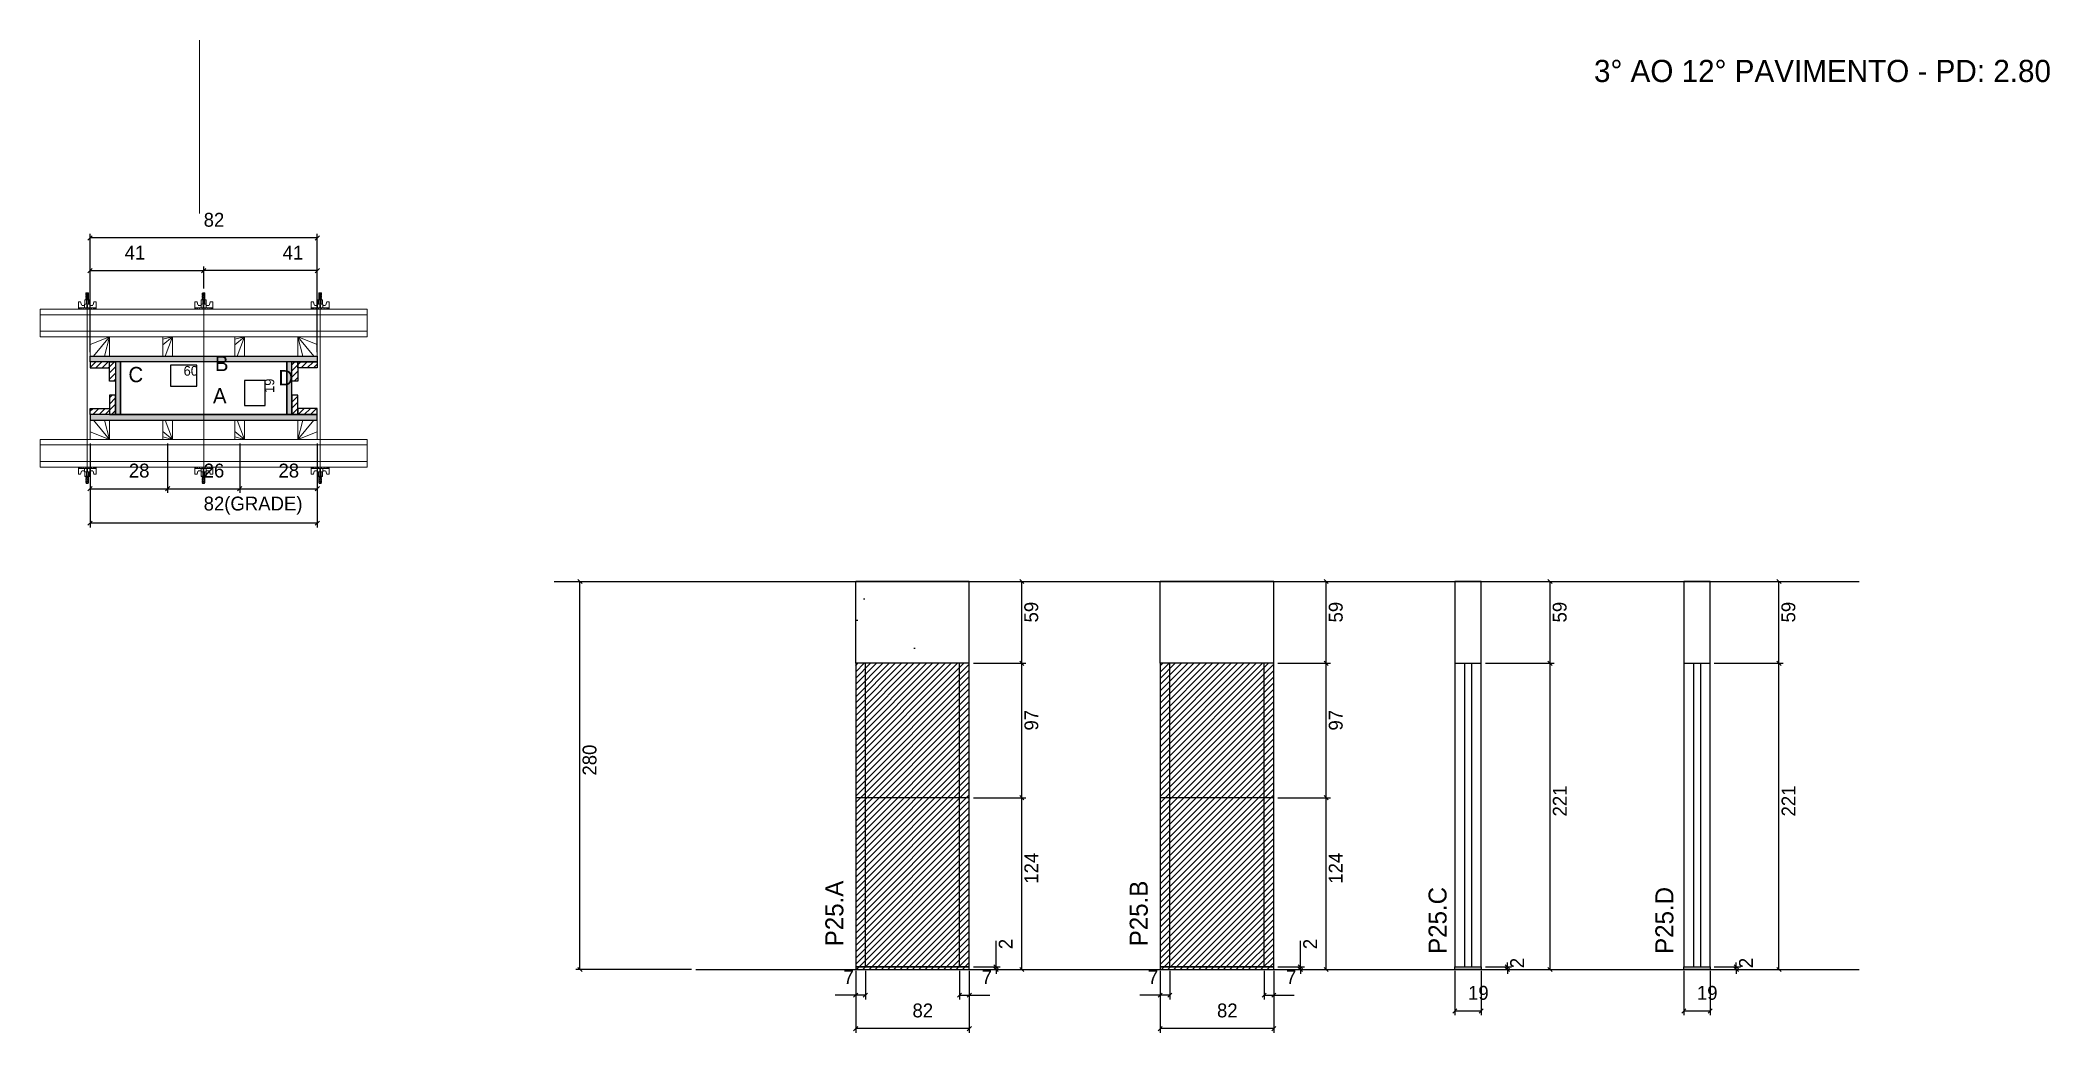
# Model space of a CAD drawing. Header units: metres. Extents: x 4233 to 5683, y 5180 to 5897.
import ezdxf

# ---------------------------------------------------------------- set-up
doc = ezdxf.new("R2010")
doc.units = ezdxf.units.M
for name, color, linetype in [('CHAPA', 7, 'Continuous'), ('COTA', 7, 'Continuous'), ('Hachura', 7, 'Continuous'), ('Madeira', 7, 'Continuous'), ('NIVEL 2° PAV.', 7, 'Continuous'), ('NOMENCLATURA', 7, 'Continuous'), ('Nível', 7, 'Continuous'), ('Painéis', 7, 'Continuous'), ('Perfil Metálico', 7, 'Continuous'), ('SARR_2.2x7', 7, 'Continuous'), ('SARRAFO', 7, 'Continuous'), ('Texto Seção', 7, 'Continuous'), ('TEXTO_GERAL', 7, 'Continuous')]:
    doc.layers.add(name, color=color, linetype=linetype)

msp = doc.modelspace()

# ---------------------------------------------------------------- hatches: boundary and pattern name
at = {"layer": 'COTA'}
h = msp.add_hatch(dxfattribs=at)
h.set_pattern_fill('AR-CONC')
h.paths.add_polyline_path([(4821.3, 5506.1), (4821.3, 5447.1), (4903.3, 5447.1), (4903.3, 5506.1), (4821.3, 5506.1)])
h = msp.add_hatch(dxfattribs=at)
h.set_pattern_fill('AR-CONC')
h.paths.add_polyline_path([(5041.1, 5506.1), (5041.1, 5447.1), (5123.1, 5447.1), (5123.1, 5506.1), (5041.1, 5506.1)])
h = msp.add_hatch(dxfattribs=at)
h.set_pattern_fill('AR-CONC')
h.paths.add_polyline_path([(5272.8, 5447.1), (5272.8, 5506.1), (5253.8, 5506.1), (5253.8, 5447.1), (5272.8, 5447.1)])
h = msp.add_hatch(dxfattribs=at)
h.set_pattern_fill('AR-CONC')
h.paths.add_polyline_path([(5438, 5447.1), (5438, 5506.1), (5419, 5506.1), (5419, 5447.1), (5438, 5447.1)])
at = {"layer": 'Hachura'}
h = msp.add_hatch(color=7, dxfattribs=at)
h.dxf.hatch_style = 1
h.paths.add_polyline_path([(4268.7, 5664.7), (4268.7, 5668.7), (4432.7, 5668.7), (4432.7, 5664.7), (4268.7, 5664.7)])
h = msp.add_hatch(color=7, dxfattribs=at)
h.dxf.hatch_style = 1
h.paths.add_polyline_path([(4268.7, 5664.7), (4268.7, 5668.7), (4432.7, 5668.7), (4432.7, 5664.7), (4268.7, 5664.7)])
h = msp.add_hatch(dxfattribs=at)
h.set_pattern_fill('ANSI31')
h.paths.add_polyline_path([(4282.7, 5664.7), (4282.7, 5660.3), (4268.7, 5660.3), (4268.7, 5664.7), (4282.7, 5664.7)])
h = msp.add_hatch(dxfattribs=at)
h.set_pattern_fill('ANSI31')
h.paths.add_polyline_path([(4287.1, 5664.7), (4282.7, 5664.7), (4282.7, 5650.7), (4287.1, 5650.7), (4287.1, 5664.7)])
h = msp.add_hatch(color=7, dxfattribs=at)
h.dxf.hatch_style = 1
h.paths.add_polyline_path([(4290.7, 5664.7), (4287.1, 5664.7), (4287.1, 5626.7), (4290.7, 5626.7), (4290.7, 5664.7)])
h = msp.add_hatch(color=7, dxfattribs=at)
h.dxf.hatch_style = 1
h.paths.add_polyline_path([(4290.7, 5664.7), (4287.1, 5664.7), (4287.1, 5626.7), (4290.7, 5626.7), (4290.7, 5664.7)])
h = msp.add_hatch(color=7, dxfattribs=at)
h.dxf.hatch_style = 1
h.paths.add_polyline_path([(4414.3, 5664.7), (4410.7, 5664.7), (4410.7, 5626.7), (4414.3, 5626.7), (4414.3, 5664.7)])
h = msp.add_hatch(color=7, dxfattribs=at)
h.dxf.hatch_style = 1
h.paths.add_polyline_path([(4414.3, 5664.7), (4410.7, 5664.7), (4410.7, 5626.7), (4414.3, 5626.7), (4414.3, 5664.7)])
h = msp.add_hatch(dxfattribs=at)
h.set_pattern_fill('ANSI31')
h.paths.add_polyline_path([(4418.7, 5664.7), (4414.3, 5664.7), (4414.3, 5650.7), (4418.7, 5650.7), (4418.7, 5664.7)])
h = msp.add_hatch(dxfattribs=at)
h.set_pattern_fill('ANSI31')
h.paths.add_polyline_path([(4418.7, 5664.7), (4418.7, 5660.3), (4432.7, 5660.3), (4432.7, 5664.7), (4418.7, 5664.7)])
h = msp.add_hatch(dxfattribs=at)
h.set_pattern_fill('ANSI31')
h.paths.add_polyline_path([(4282.7, 5626.7), (4282.7, 5631.1), (4268.7, 5631.1), (4268.7, 5626.7), (4282.7, 5626.7)])
h = msp.add_hatch(dxfattribs=at)
h.set_pattern_fill('ANSI31')
h.paths.add_polyline_path([(4287.1, 5626.7), (4282.7, 5626.7), (4282.7, 5640.7), (4287.1, 5640.7), (4287.1, 5626.7)])
h = msp.add_hatch(dxfattribs=at)
h.set_pattern_fill('ANSI31')
h.paths.add_polyline_path([(4418.7, 5626.7), (4414.3, 5626.7), (4414.3, 5640.7), (4418.7, 5640.7), (4418.7, 5626.7)])
h = msp.add_hatch(dxfattribs=at)
h.set_pattern_fill('ANSI31')
h.paths.add_polyline_path([(4418.7, 5626.7), (4418.7, 5631.1), (4432.7, 5631.1), (4432.7, 5626.7), (4418.7, 5626.7)])
h = msp.add_hatch(color=7, dxfattribs=at)
h.dxf.hatch_style = 1
h.paths.add_polyline_path([(4268.7, 5626.7), (4268.7, 5622.7), (4432.7, 5622.7), (4432.7, 5626.7), (4268.7, 5626.7)])
h = msp.add_hatch(color=7, dxfattribs=at)
h.dxf.hatch_style = 1
h.paths.add_polyline_path([(4268.7, 5626.7), (4268.7, 5622.7), (4432.7, 5622.7), (4432.7, 5626.7), (4268.7, 5626.7)])
h = msp.add_hatch(dxfattribs=at)
h.set_pattern_fill('ANSI31')
h.paths.add_polyline_path([(4903.3, 5447.1), (4821.3, 5447.1), (4821.3, 5226.1), (4903.3, 5226.1), (4903.3, 5447.1)])
h = msp.add_hatch(dxfattribs=at)
h.set_pattern_fill('ANSI31')
h.paths.add_polyline_path([(5123.1, 5447.1), (5041.1, 5447.1), (5041.1, 5226.1), (5123.1, 5226.1), (5123.1, 5447.1)])

# ---------------------------------------------------------------- linework, layer by layer
at = {"layer": 'CHAPA', "color": 1, "lineweight": 25}
for points in [[(4268.7, 5664.7), (4268.7, 5668.7), (4432.7, 5668.7), (4432.7, 5664.7)], [(4268.7, 5664.7), (4268.7, 5668.7), (4432.7, 5668.7), (4432.7, 5664.7)], [(4290.7, 5664.7), (4287.1, 5664.7), (4287.1, 5626.7), (4290.7, 5626.7)], [(4290.7, 5664.7), (4287.1, 5664.7), (4287.1, 5626.7), (4290.7, 5626.7)], [(4414.3, 5664.7), (4410.7, 5664.7), (4410.7, 5626.7), (4414.3, 5626.7)], [(4414.3, 5664.7), (4410.7, 5664.7), (4410.7, 5626.7), (4414.3, 5626.7)], [(4268.7, 5626.7), (4268.7, 5622.7), (4432.7, 5622.7), (4432.7, 5626.7)], [(4268.7, 5626.7), (4268.7, 5622.7), (4432.7, 5622.7), (4432.7, 5626.7)]]:
    msp.add_lwpolyline(points, close=True, dxfattribs=at)
at = {"layer": 'COTA', "color": 0, "lineweight": 25}
for p, q in [((4270.2, 5755.6), (4267.2, 5752.6)), ((4431.2, 5752.6), (4434.2, 5755.6)), ((4270.2, 5732), (4267.2, 5729)), ((4352.2, 5732), (4349.2, 5729)), ((4349.2, 5729), (4352.2, 5732)), ((4431.2, 5729), (4434.2, 5732)), ((4270.2, 5574.6), (4267.2, 5571.6)), ((4323.2, 5571.6), (4326.2, 5574.6)), ((4326.2, 5574.6), (4323.2, 5571.6)), ((4375.2, 5571.6), (4378.2, 5574.6)), ((4378.2, 5574.6), (4375.2, 5571.6)), ((4431.2, 5571.6), (4434.2, 5574.6)), ((4270.2, 5549.7), (4267.2, 5546.7)), ((4431.2, 5546.7), (4434.2, 5549.7)), ((4942.7, 5504.6), (4939.7, 5507.6)), ((5162.4, 5504.6), (5159.4, 5507.6)), ((5324, 5504.6), (5321, 5507.6)), ((5489.2, 5504.6), (5486.2, 5507.6)), ((4942.7, 5445.6), (4939.7, 5448.6)), ((4939.7, 5448.6), (4942.7, 5445.6)), ((5162.4, 5445.6), (5159.4, 5448.6)), ((5159.4, 5448.6), (5162.4, 5445.6)), ((5321, 5448.6), (5324, 5445.6)), ((5324, 5445.6), (5321, 5448.6)), ((5486.2, 5448.6), (5489.2, 5445.6)), ((5489.2, 5445.6), (5486.2, 5448.6)), ((4939.7, 5351.6), (4942.7, 5348.6)), ((4942.7, 5348.6), (4939.7, 5351.6)), ((5159.4, 5351.6), (5162.4, 5348.6)), ((5162.4, 5348.6), (5159.4, 5351.6)), ((4921.1, 5229.6), (4924.1, 5226.6)), ((4924.1, 5224.6), (4921.1, 5227.6)), ((4939.7, 5227.6), (4942.7, 5224.6)), ((5140.8, 5229.6), (5143.8, 5226.6)), ((5143.8, 5224.6), (5140.8, 5227.6)), ((5159.4, 5227.6), (5162.4, 5224.6)), ((5290.2, 5229.6), (5293.2, 5226.6)), ((5293.2, 5224.6), (5290.2, 5227.6)), ((5321, 5227.6), (5324, 5224.6)), ((5455.4, 5229.6), (5458.4, 5226.6)), ((5458.4, 5224.6), (5455.4, 5227.6)), ((5486.2, 5227.6), (5489.2, 5224.6)), ((4822.8, 5209.1), (4819.8, 5206.1)), ((4826.8, 5206.1), (4829.8, 5209.1)), ((4897.8, 5209.1), (4894.8, 5206.1)), ((4901.8, 5206.1), (4904.8, 5209.1)), ((5042.6, 5209.1), (5039.6, 5206.1)), ((5046.6, 5206.1), (5049.6, 5209.1)), ((5117.6, 5209.1), (5114.6, 5206.1)), ((5121.6, 5206.1), (5124.6, 5209.1)), ((5255.3, 5197.7), (5252.3, 5194.7)), ((5271.3, 5194.7), (5274.3, 5197.7)), ((5420.5, 5197.7), (5417.5, 5194.7)), ((5436.5, 5194.7), (5439.5, 5197.7)), ((4822.8, 5185), (4819.8, 5182)), ((4901.8, 5182), (4904.8, 5185)), ((5042.6, 5185), (5039.6, 5182)), ((5121.6, 5182), (5124.6, 5185))]:
    msp.add_line(p, q, dxfattribs=at)
at = {"layer": 'COTA', "color": 241, "lineweight": 25}
for p, q in [((4268.7, 5671.7), (4268.7, 5757.1)), ((4432.7, 5754.1), (4268.7, 5754.1)), ((4432.7, 5671.7), (4432.7, 5757.1)), ((4268.7, 5705.7), (4268.7, 5733.5)), ((4268.7, 5730.5), (4350.7, 5730.5)), ((4350.7, 5717.5), (4350.7, 5733.5)), ((4350.7, 5717.5), (4350.7, 5733.5)), ((4432.7, 5730.5), (4350.7, 5730.5)), ((4432.7, 5705.7), (4432.7, 5733.5)), ((4268.7, 5605.7), (4268.7, 5545.2)), ((4268.7, 5605.7), (4268.7, 5570.1)), ((4324.7, 5605.7), (4324.7, 5570.1)), ((4324.7, 5605.7), (4324.7, 5570.1)), ((4376.7, 5605.7), (4376.7, 5570.1)), ((4376.7, 5605.7), (4376.7, 5570.1)), ((4432.7, 5605.7), (4432.7, 5545.2)), ((4432.7, 5605.7), (4432.7, 5570.1)), ((4268.7, 5573.1), (4324.7, 5573.1)), ((4324.7, 5573.1), (4376.7, 5573.1)), ((4376.7, 5573.1), (4432.7, 5573.1)), ((4432.7, 5548.2), (4268.7, 5548.2)), ((4903.3, 5506.1), (4821.3, 5506.1)), ((4821.3, 5447.1), (4821.3, 5506.1)), ((4903.3, 5447.1), (4903.3, 5506.1)), ((5123.1, 5506.1), (5041.1, 5506.1)), ((5041.1, 5447.1), (5041.1, 5506.1)), ((5123.1, 5447.1), (5123.1, 5506.1))]:
    msp.add_line(p, q, dxfattribs=at)
at = {"layer": 'COTA', "color": 180, "lineweight": 25}
for p, q in [((4345.7, 5662.2), (4326.7, 5662.2)), ((4326.7, 5662.2), (4326.7, 5647.2)), ((4345.7, 5647.2), (4345.7, 5662.2)), ((4326.7, 5647.2), (4345.7, 5647.2)), ((4395.1, 5651.2), (4380.1, 5651.2)), ((4380.1, 5651.2), (4380.1, 5633.2)), ((4395.1, 5633.2), (4395.1, 5651.2)), ((4380.1, 5633.2), (4395.1, 5633.2))]:
    msp.add_line(p, q, dxfattribs=at)
at = {"layer": 'COTA', "color": 4, "lineweight": 25}
for p, q in [((4906.3, 5506.1), (4944.2, 5506.1)), ((4941.2, 5447.1), (4941.2, 5506.1)), ((5126.1, 5506.1), (5163.9, 5506.1)), ((5160.9, 5447.1), (5160.9, 5506.1)), ((5275.8, 5506.1), (5325.5, 5506.1)), ((5322.5, 5447.1), (5322.5, 5506.1)), ((5441, 5506.1), (5490.7, 5506.1)), ((5487.7, 5447.1), (5487.7, 5506.1)), ((4906.3, 5447.1), (4944.2, 5447.1)), ((4906.3, 5447.1), (4944.2, 5447.1)), ((4941.2, 5350.1), (4941.2, 5447.1)), ((5126.1, 5447.1), (5163.9, 5447.1)), ((5126.1, 5447.1), (5163.9, 5447.1)), ((5160.9, 5350.1), (5160.9, 5447.1)), ((5275.8, 5447.1), (5325.5, 5447.1)), ((5275.8, 5447.1), (5325.5, 5447.1)), ((5322.5, 5226.1), (5322.5, 5447.1)), ((5441, 5447.1), (5490.7, 5447.1)), ((5441, 5447.1), (5490.7, 5447.1)), ((5487.7, 5226.1), (5487.7, 5447.1)), ((4906.3, 5350.1), (4944.2, 5350.1)), ((4906.3, 5350.1), (4944.2, 5350.1)), ((4941.2, 5226.1), (4941.2, 5350.1)), ((5126.1, 5350.1), (5163.9, 5350.1)), ((5126.1, 5350.1), (5163.9, 5350.1)), ((5160.9, 5226.1), (5160.9, 5350.1)), ((4922.6, 5228.1), (4922.6, 5246.9)), ((5142.3, 5228.1), (5142.3, 5246.9)), ((4821.3, 5225.1), (4821.3, 5180.5)), ((4821.3, 5223.1), (4821.3, 5204.6)), ((4828.3, 5225.1), (4828.3, 5204.6)), ((4896.3, 5225.1), (4896.3, 5204.6)), ((4903.3, 5225.1), (4903.3, 5180.5)), ((4903.3, 5223.1), (4903.3, 5204.6)), ((4906.3, 5228.1), (4925.6, 5228.1)), ((4906.3, 5226.1), (4925.6, 5226.1)), ((4906.3, 5226.1), (4944.2, 5226.1)), ((4922.6, 5226.1), (4922.6, 5228.1)), ((4922.6, 5226.1), (4922.6, 5223.1)), ((5041.1, 5225.1), (5041.1, 5180.5)), ((5041.1, 5223.1), (5041.1, 5204.6)), ((5048.1, 5225.1), (5048.1, 5204.6)), ((5116.1, 5225.1), (5116.1, 5204.6)), ((5123.1, 5225.1), (5123.1, 5180.5)), ((5123.1, 5223.1), (5123.1, 5204.6)), ((5126.1, 5228.1), (5145.3, 5228.1)), ((5126.1, 5226.1), (5145.3, 5226.1)), ((5126.1, 5226.1), (5163.9, 5226.1)), ((5142.3, 5226.1), (5142.3, 5228.1)), ((5142.3, 5226.1), (5142.3, 5223.1)), ((5253.8, 5225.1), (5253.8, 5193.2)), ((5272.8, 5225.1), (5272.8, 5193.2)), ((5275.8, 5228.1), (5294.7, 5228.1)), ((5275.8, 5226.1), (5294.7, 5226.1)), ((5275.8, 5226.1), (5325.5, 5226.1)), ((5291.7, 5228.1), (5291.7, 5231.1)), ((5291.7, 5226.1), (5291.7, 5228.1)), ((5291.7, 5226.1), (5291.7, 5223.1)), ((5419, 5225.1), (5419, 5193.2)), ((5438, 5225.1), (5438, 5193.2)), ((5441, 5228.1), (5459.9, 5228.1)), ((5441, 5226.1), (5459.9, 5226.1)), ((5441, 5226.1), (5490.7, 5226.1)), ((5456.9, 5228.1), (5456.9, 5231.1)), ((5456.9, 5226.1), (5456.9, 5228.1)), ((5456.9, 5226.1), (5456.9, 5223.1)), ((4821.3, 5207.6), (4806.6, 5207.6)), ((4828.3, 5207.6), (4821.3, 5207.6)), ((4896.3, 5207.6), (4903.3, 5207.6)), ((4903.3, 5207.6), (4918.1, 5207.6)), ((5041.1, 5207.6), (5026.3, 5207.6)), ((5048.1, 5207.6), (5041.1, 5207.6)), ((5116.1, 5207.6), (5123.1, 5207.6)), ((5123.1, 5207.6), (5137.8, 5207.6)), ((5253.8, 5196.2), (5272.8, 5196.2)), ((5419, 5196.2), (5438, 5196.2)), ((4903.3, 5183.5), (4821.3, 5183.5)), ((5123.1, 5183.5), (5041.1, 5183.5))]:
    msp.add_line(p, q, dxfattribs=at)
at = {"layer": 'COTA', "color": 241, "lineweight": 25}
for points in [[(5272.8, 5447.1), (5272.8, 5506.1), (5253.8, 5506.1), (5253.8, 5447.1)], [(5438, 5447.1), (5438, 5506.1), (5419, 5506.1), (5419, 5447.1)]]:
    msp.add_lwpolyline(points, dxfattribs=at)
at = {"layer": 'Hachura', "color": 0, "lineweight": 9}
for p, q in [((4260.3, 5702.7), (4260.3, 5707.9)), ((4260.3, 5707.9), (4261.9, 5707.9)), ((4260.3, 5703.6), (4273.2, 5703.6)), ((4260.3, 5703.6), (4265.4, 5703.6)), ((4273.2, 5702.7), (4260.3, 5702.7)), ((4260.4, 5703.7), (4260.4, 5702.7)), ((4260.6, 5703.7), (4260.6, 5702.7)), ((4260.9, 5703.7), (4260.9, 5702.7)), ((4261.4, 5703.7), (4261.4, 5702.7)), ((4261.9, 5707.9), (4262.5, 5705.7)), ((4262.2, 5703.7), (4262.2, 5702.7)), ((4262.8, 5705.4), (4264.8, 5705.4)), ((4263.7, 5703.7), (4263.7, 5702.7)), ((4272.2, 5702.7), (4264.4, 5702.7)), ((4264.8, 5706.2), (4268.6, 5706.2)), ((4264.8, 5703.6), (4264.8, 5706.2)), ((4266.7, 5703.6), (4264.8, 5703.6)), ((4268.4, 5709.4), (4265, 5709.4)), ((4268.4, 5709.4), (4265, 5709.4)), ((4265, 5709.4), (4265, 5706.2)), ((4265.4, 5703.6), (4266.1, 5703.6)), ((4265.6, 5713.8), (4267.8, 5712.7)), ((4267.7, 5712.5), (4265.6, 5713.6)), ((4265.6, 5712.6), (4267.8, 5711.6)), ((4267.7, 5711.3), (4265.6, 5712.4)), ((4265.6, 5711.5), (4267.8, 5710.4)), ((4267.7, 5710.2), (4265.6, 5711.2)), ((4266.8, 5709.4), (4265.6, 5710.1)), ((4265.7, 5714.2), (4266, 5714.5)), ((4265.7, 5713.9), (4265.7, 5714.2)), ((4267.6, 5714.2), (4265.7, 5714.2)), ((4265.7, 5713.9), (4267.6, 5712.9)), ((4265.7, 5713.9), (4267.6, 5712.9)), ((4265.7, 5712.7), (4265.7, 5713.4)), ((4267.6, 5712.4), (4265.7, 5713.4)), ((4265.7, 5712.7), (4267.6, 5711.8)), ((4265.7, 5711.6), (4265.7, 5712.2)), ((4267.6, 5711.3), (4265.7, 5712.2)), ((4265.7, 5712), (4265.7, 5712.2)), ((4265.7, 5711.6), (4267.6, 5710.6)), ((4265.7, 5710.4), (4265.7, 5711.1)), ((4267.6, 5710.1), (4265.7, 5711.1)), ((4265.7, 5710.4), (4267.6, 5709.4)), ((4266.6, 5709.4), (4265.7, 5709.9)), ((4265.7, 5709.4), (4265.7, 5709.9)), ((4265.7, 5703.3), (4265.7, 5703.5)), ((4265.7, 5702.9), (4265.7, 5703.3)), ((4266, 5714.5), (4267.3, 5714.5)), ((4266.1, 5709.4), (4266.1, 5706.2)), ((4267.6, 5713.6), (4266.3, 5714.2)), ((4266.4, 5703.6), (4266.4, 5705.6)), ((4267.7, 5713.7), (4266.6, 5714.2)), ((4266.7, 5703.6), (4266.7, 5702.7)), ((4266.9, 5705.6), (4266.9, 5703.6)), ((4267.1, 5714.2), (4267.8, 5713.9)), ((4267.6, 5714.2), (4267.3, 5714.5)), ((4267.3, 5714.2), (4267.6, 5714.1)), ((4267.6, 5713.6), (4267.6, 5712.9)), ((4267.6, 5711.8), (4267.6, 5712.4)), ((4267.6, 5711), (4267.6, 5711.3)), ((4267.6, 5711), (4267.6, 5710.6)), ((4267.6, 5710.1), (4267.6, 5709.4)), ((4267.6, 5709.4), (4267.6, 5706.2)), ((4267.7, 5703.5), (4267.7, 5703.1)), ((4268.4, 5706.2), (4268.4, 5709.4)), ((4268.6, 5706.2), (4268.4, 5706.2)), ((4268.6, 5706.2), (4268.4, 5706.2)), ((4268.6, 5706.2), (4268.6, 5703.6)), ((4270.6, 5705.4), (4268.6, 5705.4)), ((4269.7, 5703.7), (4269.7, 5702.7)), ((4271.5, 5707.9), (4270.9, 5705.7)), ((4271.2, 5703.7), (4271.2, 5702.7)), ((4273.2, 5707.9), (4271.5, 5707.9)), ((4272, 5703.7), (4272, 5702.7)), ((4272.5, 5703.7), (4272.5, 5702.7)), ((4272.8, 5703.7), (4272.8, 5702.7)), ((4273, 5703.7), (4273, 5702.7)), ((4273.2, 5703.6), (4273.2, 5707.9)), ((4273.2, 5703.6), (4273.2, 5702.7)), ((4344.3, 5702.7), (4344.3, 5707.9)), ((4344.3, 5707.9), (4345.9, 5707.9)), ((4344.3, 5703.6), (4357.2, 5703.6)), ((4344.3, 5703.6), (4349.4, 5703.6)), ((4357.2, 5702.7), (4344.3, 5702.7)), ((4344.4, 5703.7), (4344.4, 5702.7)), ((4344.6, 5703.7), (4344.6, 5702.7)), ((4344.9, 5703.7), (4344.9, 5702.7)), ((4345.4, 5703.7), (4345.4, 5702.7)), ((4345.9, 5707.9), (4346.5, 5705.7)), ((4346.2, 5703.7), (4346.2, 5702.7)), ((4346.8, 5705.4), (4348.8, 5705.4)), ((4347.7, 5703.7), (4347.7, 5702.7)), ((4356.2, 5702.7), (4348.4, 5702.7)), ((4348.8, 5706.2), (4352.6, 5706.2)), ((4348.8, 5703.6), (4348.8, 5706.2)), ((4350.7, 5703.6), (4348.8, 5703.6)), ((4352.4, 5709.4), (4349, 5709.4)), ((4352.4, 5709.4), (4349, 5709.4)), ((4349, 5709.4), (4349, 5706.2)), ((4349.4, 5703.6), (4350.1, 5703.6)), ((4349.6, 5713.8), (4351.8, 5712.7)), ((4351.7, 5712.5), (4349.6, 5713.6)), ((4349.6, 5712.6), (4351.8, 5711.6)), ((4351.7, 5711.3), (4349.6, 5712.4)), ((4349.6, 5711.5), (4351.8, 5710.4)), ((4351.7, 5710.2), (4349.6, 5711.2)), ((4350.8, 5709.4), (4349.6, 5710.1)), ((4349.7, 5714.2), (4350, 5714.5)), ((4349.7, 5713.9), (4349.7, 5714.2)), ((4351.6, 5714.2), (4349.7, 5714.2)), ((4349.7, 5713.9), (4351.6, 5712.9)), ((4349.7, 5713.9), (4351.6, 5712.9)), ((4349.7, 5712.7), (4349.7, 5713.4)), ((4351.6, 5712.4), (4349.7, 5713.4)), ((4349.7, 5712.7), (4351.6, 5711.8)), ((4349.7, 5711.6), (4349.7, 5712.2)), ((4351.6, 5711.3), (4349.7, 5712.2)), ((4349.7, 5712), (4349.7, 5712.2)), ((4349.7, 5711.6), (4351.6, 5710.6)), ((4349.7, 5710.4), (4349.7, 5711.1)), ((4351.6, 5710.1), (4349.7, 5711.1)), ((4349.7, 5710.4), (4351.6, 5709.4)), ((4350.6, 5709.4), (4349.7, 5709.9)), ((4349.7, 5709.4), (4349.7, 5709.9)), ((4349.7, 5703.3), (4349.7, 5703.5)), ((4349.7, 5702.9), (4349.7, 5703.3)), ((4350, 5714.5), (4351.3, 5714.5)), ((4350.1, 5709.4), (4350.1, 5706.2)), ((4351.6, 5713.6), (4350.3, 5714.2)), ((4350.4, 5703.6), (4350.4, 5705.6)), ((4351.7, 5713.7), (4350.6, 5714.2)), ((4350.7, 5703.6), (4350.7, 5702.7)), ((4350.9, 5705.6), (4350.9, 5703.6)), ((4351.1, 5714.2), (4351.8, 5713.9)), ((4351.6, 5714.2), (4351.3, 5714.5)), ((4351.3, 5714.2), (4351.6, 5714.1)), ((4351.6, 5713.6), (4351.6, 5712.9)), ((4351.6, 5711.8), (4351.6, 5712.4)), ((4351.6, 5711), (4351.6, 5711.3)), ((4351.6, 5711), (4351.6, 5710.6)), ((4351.6, 5710.1), (4351.6, 5709.4)), ((4351.6, 5709.4), (4351.6, 5706.2)), ((4351.7, 5703.5), (4351.7, 5703.1)), ((4352.4, 5706.2), (4352.4, 5709.4)), ((4352.6, 5706.2), (4352.4, 5706.2)), ((4352.6, 5706.2), (4352.4, 5706.2)), ((4352.6, 5706.2), (4352.6, 5703.6)), ((4354.6, 5705.4), (4352.6, 5705.4)), ((4353.7, 5703.7), (4353.7, 5702.7)), ((4355.5, 5707.9), (4354.9, 5705.7)), ((4355.2, 5703.7), (4355.2, 5702.7)), ((4357.2, 5707.9), (4355.5, 5707.9)), ((4356, 5703.7), (4356, 5702.7)), ((4356.5, 5703.7), (4356.5, 5702.7)), ((4356.8, 5703.7), (4356.8, 5702.7)), ((4357, 5703.7), (4357, 5702.7)), ((4357.2, 5703.6), (4357.2, 5707.9)), ((4357.2, 5703.6), (4357.2, 5702.7)), ((4428.3, 5703.6), (4428.3, 5707.9)), ((4428.3, 5707.9), (4429.9, 5707.9)), ((4441.2, 5703.6), (4428.3, 5703.6)), ((4428.3, 5703.6), (4428.3, 5702.7)), ((4428.3, 5702.7), (4441.2, 5702.7)), ((4428.4, 5703.7), (4428.4, 5702.7)), ((4428.6, 5703.7), (4428.6, 5702.7)), ((4428.9, 5703.7), (4428.9, 5702.7)), ((4429.2, 5702.7), (4437, 5702.7)), ((4429.4, 5703.7), (4429.4, 5702.7)), ((4429.9, 5707.9), (4430.5, 5705.7)), ((4430.2, 5703.7), (4430.2, 5702.7)), ((4430.8, 5705.4), (4432.8, 5705.4)), ((4431.7, 5703.7), (4431.7, 5702.7)), ((4436.6, 5706.2), (4432.8, 5706.2)), ((4432.8, 5706.2), (4432.8, 5703.6)), ((4432.8, 5706.2), (4433, 5706.2)), ((4432.8, 5706.2), (4433, 5706.2)), ((4433, 5709.4), (4436.4, 5709.4)), ((4433, 5709.4), (4436.4, 5709.4)), ((4433, 5706.2), (4433, 5709.4)), ((4434.3, 5714.2), (4433.6, 5713.9)), ((4435.8, 5713.8), (4433.6, 5712.7)), ((4435.8, 5712.6), (4433.6, 5711.6)), ((4435.8, 5711.5), (4433.6, 5710.4)), ((4433.7, 5713.7), (4434.8, 5714.2)), ((4433.7, 5712.5), (4435.8, 5713.6)), ((4433.7, 5711.3), (4435.8, 5712.4)), ((4433.7, 5710.2), (4435.8, 5711.2)), ((4433.7, 5703.5), (4433.7, 5703.1)), ((4433.8, 5714.2), (4434.1, 5714.5)), ((4434.1, 5714.2), (4433.8, 5714.1)), ((4433.8, 5713.6), (4435.1, 5714.2)), ((4433.8, 5714.2), (4435.7, 5714.2)), ((4435.7, 5713.9), (4433.8, 5712.9)), ((4435.7, 5713.9), (4433.8, 5712.9)), ((4433.8, 5713.6), (4433.8, 5712.9)), ((4433.8, 5712.4), (4435.7, 5713.4)), ((4435.7, 5712.7), (4433.8, 5711.8)), ((4433.8, 5711.8), (4433.8, 5712.4)), ((4433.8, 5711.3), (4435.7, 5712.2)), ((4435.7, 5711.6), (4433.8, 5710.6)), ((4433.8, 5711), (4433.8, 5711.3)), ((4433.8, 5710.1), (4435.7, 5711.1)), ((4433.8, 5711), (4433.8, 5710.6)), ((4435.7, 5710.4), (4433.8, 5709.4)), ((4433.8, 5710.1), (4433.8, 5709.4)), ((4433.8, 5709.4), (4433.8, 5706.2)), ((4435.4, 5714.5), (4434.1, 5714.5)), ((4434.5, 5705.6), (4434.5, 5703.6)), ((4434.6, 5709.4), (4435.8, 5710.1)), ((4434.7, 5703.6), (4436.6, 5703.6)), ((4434.7, 5703.6), (4434.7, 5702.7)), ((4434.8, 5709.4), (4435.7, 5709.9)), ((4435, 5703.6), (4435, 5705.6)), ((4435.7, 5714.2), (4435.4, 5714.5)), ((4435.4, 5709.4), (4435.4, 5706.2)), ((4436, 5703.6), (4435.4, 5703.6)), ((4435.7, 5713.9), (4435.7, 5714.2)), ((4435.7, 5712.7), (4435.7, 5713.4)), ((4435.7, 5711.6), (4435.7, 5712.2)), ((4435.7, 5712), (4435.7, 5712.2)), ((4435.7, 5710.4), (4435.7, 5711.1)), ((4435.7, 5709.4), (4435.7, 5709.9)), ((4435.7, 5703.3), (4435.7, 5703.5)), ((4435.7, 5702.9), (4435.7, 5703.3)), ((4441.2, 5703.6), (4436, 5703.6)), ((4436.4, 5709.4), (4436.4, 5706.2)), ((4436.6, 5703.6), (4436.6, 5706.2)), ((4438.6, 5705.4), (4436.6, 5705.4)), ((4437.7, 5703.7), (4437.7, 5702.7)), ((4439.5, 5707.9), (4438.9, 5705.7)), ((4439.2, 5703.7), (4439.2, 5702.7)), ((4441.2, 5707.9), (4439.5, 5707.9)), ((4440, 5703.7), (4440, 5702.7)), ((4440.5, 5703.7), (4440.5, 5702.7)), ((4440.8, 5703.7), (4440.8, 5702.7)), ((4441, 5703.7), (4441, 5702.7)), ((4441.2, 5702.7), (4441.2, 5707.9)), ((4273.2, 5588.7), (4260.3, 5588.7)), ((4260.3, 5588.7), (4260.3, 5583.6)), ((4260.3, 5587.8), (4273.2, 5587.8)), ((4260.3, 5587.8), (4265.4, 5587.8)), ((4260.4, 5587.8), (4260.4, 5588.7)), ((4260.6, 5587.8), (4260.6, 5588.7)), ((4260.9, 5587.8), (4260.9, 5588.7)), ((4261.4, 5587.8), (4261.4, 5588.7)), ((4261.9, 5583.6), (4262.5, 5585.8)), ((4262.2, 5587.8), (4262.2, 5588.7)), ((4262.8, 5586), (4264.8, 5586)), ((4263.7, 5587.8), (4263.7, 5588.7)), ((4272.2, 5588.7), (4264.4, 5588.7)), ((4266.7, 5587.8), (4264.8, 5587.8)), ((4264.8, 5587.8), (4264.8, 5585.3)), ((4264.8, 5585.3), (4268.6, 5585.3)), ((4265, 5582), (4265, 5585.3)), ((4265.4, 5587.8), (4266.1, 5587.8)), ((4265.7, 5588.6), (4265.7, 5588.2)), ((4265.7, 5588.2), (4265.7, 5587.9)), ((4266.1, 5582), (4266.1, 5585.3)), ((4266.4, 5587.8), (4266.4, 5585.8)), ((4266.7, 5587.8), (4266.7, 5588.7)), ((4266.9, 5585.8), (4266.9, 5587.8)), ((4267.6, 5582), (4267.6, 5585.3)), ((4267.7, 5588), (4267.7, 5588.4)), ((4268.4, 5585.3), (4268.4, 5582)), ((4268.6, 5585.3), (4268.4, 5585.3)), ((4268.6, 5585.3), (4268.4, 5585.3)), ((4268.6, 5585.3), (4268.6, 5587.8)), ((4270.6, 5586), (4268.6, 5586)), ((4269.7, 5587.8), (4269.7, 5588.7)), ((4271.5, 5583.6), (4270.9, 5585.8)), ((4271.2, 5587.8), (4271.2, 5588.7)), ((4272, 5587.8), (4272, 5588.7)), ((4272.5, 5587.8), (4272.5, 5588.7)), ((4272.8, 5587.8), (4272.8, 5588.7)), ((4273, 5587.8), (4273, 5588.7)), ((4273.2, 5587.8), (4273.2, 5588.7)), ((4273.2, 5587.8), (4273.2, 5583.6)), ((4357.2, 5588.7), (4344.3, 5588.7)), ((4344.3, 5588.7), (4344.3, 5583.6)), ((4344.3, 5587.8), (4357.2, 5587.8)), ((4344.3, 5587.8), (4349.4, 5587.8)), ((4344.4, 5587.8), (4344.4, 5588.7)), ((4344.6, 5587.8), (4344.6, 5588.7)), ((4344.9, 5587.8), (4344.9, 5588.7)), ((4345.4, 5587.8), (4345.4, 5588.7)), ((4345.9, 5583.6), (4346.5, 5585.8)), ((4346.2, 5587.8), (4346.2, 5588.7)), ((4346.8, 5586), (4348.8, 5586)), ((4347.7, 5587.8), (4347.7, 5588.7)), ((4356.2, 5588.7), (4348.4, 5588.7)), ((4350.7, 5587.8), (4348.8, 5587.8)), ((4348.8, 5587.8), (4348.8, 5585.3)), ((4348.8, 5585.3), (4352.6, 5585.3)), ((4349, 5582), (4349, 5585.3)), ((4349.4, 5587.8), (4350.1, 5587.8)), ((4349.7, 5588.6), (4349.7, 5588.2)), ((4349.7, 5588.2), (4349.7, 5587.9)), ((4350.1, 5582), (4350.1, 5585.3)), ((4350.4, 5587.8), (4350.4, 5585.8)), ((4350.7, 5587.8), (4350.7, 5588.7)), ((4350.9, 5585.8), (4350.9, 5587.8)), ((4351.6, 5582), (4351.6, 5585.3)), ((4351.7, 5588), (4351.7, 5588.4)), ((4352.4, 5585.3), (4352.4, 5582)), ((4352.6, 5585.3), (4352.4, 5585.3)), ((4352.6, 5585.3), (4352.4, 5585.3)), ((4352.6, 5585.3), (4352.6, 5587.8)), ((4354.6, 5586), (4352.6, 5586)), ((4353.7, 5587.8), (4353.7, 5588.7)), ((4355.5, 5583.6), (4354.9, 5585.8)), ((4355.2, 5587.8), (4355.2, 5588.7)), ((4356, 5587.8), (4356, 5588.7)), ((4356.5, 5587.8), (4356.5, 5588.7)), ((4356.8, 5587.8), (4356.8, 5588.7)), ((4357, 5587.8), (4357, 5588.7)), ((4357.2, 5587.8), (4357.2, 5588.7)), ((4357.2, 5587.8), (4357.2, 5583.6)), ((4428.3, 5588.7), (4441.2, 5588.7)), ((4428.3, 5587.8), (4428.3, 5588.7)), ((4441.2, 5587.8), (4428.3, 5587.8)), ((4428.3, 5587.8), (4428.3, 5583.6)), ((4428.4, 5587.8), (4428.4, 5588.7)), ((4428.6, 5587.8), (4428.6, 5588.7)), ((4428.9, 5587.8), (4428.9, 5588.7)), ((4429.2, 5588.7), (4437, 5588.7)), ((4429.4, 5587.8), (4429.4, 5588.7)), ((4429.9, 5583.6), (4430.5, 5585.8)), ((4430.2, 5587.8), (4430.2, 5588.7)), ((4430.8, 5586), (4432.8, 5586)), ((4431.7, 5587.8), (4431.7, 5588.7)), ((4432.8, 5585.3), (4432.8, 5587.8)), ((4436.6, 5585.3), (4432.8, 5585.3)), ((4432.8, 5585.3), (4433, 5585.3)), ((4432.8, 5585.3), (4433, 5585.3)), ((4433, 5585.3), (4433, 5582)), ((4433.7, 5588), (4433.7, 5588.4)), ((4433.8, 5582), (4433.8, 5585.3)), ((4434.5, 5585.8), (4434.5, 5587.8)), ((4434.7, 5587.8), (4434.7, 5588.7)), ((4434.7, 5587.8), (4436.6, 5587.8)), ((4435, 5587.8), (4435, 5585.8)), ((4436, 5587.8), (4435.4, 5587.8)), ((4435.4, 5582), (4435.4, 5585.3)), ((4435.7, 5588.6), (4435.7, 5588.2)), ((4435.7, 5588.2), (4435.7, 5587.9)), ((4441.2, 5587.8), (4436, 5587.8)), ((4436.4, 5582), (4436.4, 5585.3)), ((4436.6, 5587.8), (4436.6, 5585.3)), ((4438.6, 5586), (4436.6, 5586)), ((4437.7, 5587.8), (4437.7, 5588.7)), ((4439.5, 5583.6), (4438.9, 5585.8)), ((4439.2, 5587.8), (4439.2, 5588.7)), ((4440, 5587.8), (4440, 5588.7)), ((4440.5, 5587.8), (4440.5, 5588.7)), ((4440.8, 5587.8), (4440.8, 5588.7)), ((4441, 5587.8), (4441, 5588.7)), ((4441.2, 5588.7), (4441.2, 5583.6)), ((4260.3, 5583.6), (4261.9, 5583.6)), ((4268.4, 5582.1), (4265, 5582.1)), ((4268.4, 5582), (4265, 5582)), ((4266.8, 5582), (4265.6, 5581.4)), ((4267.7, 5581.3), (4265.6, 5580.2)), ((4265.6, 5580), (4267.8, 5581.1)), ((4267.7, 5580.1), (4265.6, 5579.1)), ((4265.6, 5578.8), (4267.8, 5579.9)), ((4267.7, 5579), (4265.6, 5577.9)), ((4265.6, 5577.7), (4267.8, 5578.8)), ((4265.7, 5581.1), (4267.6, 5582)), ((4266.6, 5582), (4265.7, 5581.6)), ((4265.7, 5582), (4265.7, 5581.6)), ((4267.6, 5581.4), (4265.7, 5580.4)), ((4265.7, 5581.1), (4265.7, 5580.4)), ((4265.7, 5579.9), (4267.6, 5580.9)), ((4267.6, 5580.2), (4265.7, 5579.3)), ((4265.7, 5579.9), (4265.7, 5579.3)), ((4265.7, 5578.7), (4267.6, 5579.7)), ((4265.7, 5579.5), (4265.7, 5579.3)), ((4267.6, 5579.1), (4265.7, 5578.1)), ((4265.7, 5578.7), (4265.7, 5578.1)), ((4265.7, 5577.6), (4267.6, 5578.5)), ((4265.7, 5577.6), (4267.6, 5578.5)), ((4265.7, 5577.6), (4265.7, 5577.3)), ((4265.7, 5577.3), (4266, 5576.9)), ((4267.6, 5577.3), (4265.7, 5577.3)), ((4266, 5576.9), (4267.3, 5576.9)), ((4267.6, 5577.9), (4266.3, 5577.3)), ((4267.7, 5577.8), (4266.6, 5577.3)), ((4267.1, 5577.3), (4267.8, 5577.6)), ((4267.3, 5577.3), (4267.6, 5577.4)), ((4267.6, 5577.3), (4267.3, 5576.9)), ((4267.6, 5581.4), (4267.6, 5582)), ((4267.6, 5580.4), (4267.6, 5580.9)), ((4267.6, 5580.4), (4267.6, 5580.2)), ((4267.6, 5579.7), (4267.6, 5579.1)), ((4267.6, 5577.9), (4267.6, 5578.5)), ((4273.2, 5583.6), (4271.5, 5583.6)), ((4344.3, 5583.6), (4345.9, 5583.6)), ((4352.4, 5582.1), (4349, 5582.1)), ((4352.4, 5582), (4349, 5582)), ((4350.8, 5582), (4349.6, 5581.4)), ((4351.7, 5581.3), (4349.6, 5580.2)), ((4349.6, 5580), (4351.8, 5581.1)), ((4351.7, 5580.1), (4349.6, 5579.1)), ((4349.6, 5578.8), (4351.8, 5579.9)), ((4351.7, 5579), (4349.6, 5577.9)), ((4349.6, 5577.7), (4351.8, 5578.8)), ((4349.7, 5581.1), (4351.6, 5582)), ((4350.6, 5582), (4349.7, 5581.6)), ((4349.7, 5582), (4349.7, 5581.6)), ((4351.6, 5581.4), (4349.7, 5580.4)), ((4349.7, 5581.1), (4349.7, 5580.4)), ((4349.7, 5579.9), (4351.6, 5580.9)), ((4351.6, 5580.2), (4349.7, 5579.3)), ((4349.7, 5579.9), (4349.7, 5579.3)), ((4349.7, 5578.7), (4351.6, 5579.7)), ((4349.7, 5579.5), (4349.7, 5579.3)), ((4351.6, 5579.1), (4349.7, 5578.1)), ((4349.7, 5578.7), (4349.7, 5578.1)), ((4349.7, 5577.6), (4351.6, 5578.5)), ((4349.7, 5577.6), (4351.6, 5578.5)), ((4349.7, 5577.6), (4349.7, 5577.3)), ((4349.7, 5577.3), (4350, 5576.9)), ((4351.6, 5577.3), (4349.7, 5577.3)), ((4350, 5576.9), (4351.3, 5576.9)), ((4351.6, 5577.9), (4350.3, 5577.3)), ((4351.7, 5577.8), (4350.6, 5577.3)), ((4351.1, 5577.3), (4351.8, 5577.6)), ((4351.3, 5577.3), (4351.6, 5577.4)), ((4351.6, 5577.3), (4351.3, 5576.9)), ((4351.6, 5581.4), (4351.6, 5582)), ((4351.6, 5580.4), (4351.6, 5580.9)), ((4351.6, 5580.4), (4351.6, 5580.2)), ((4351.6, 5579.7), (4351.6, 5579.1)), ((4351.6, 5577.9), (4351.6, 5578.5)), ((4357.2, 5583.6), (4355.5, 5583.6)), ((4428.3, 5583.6), (4429.9, 5583.6)), ((4433, 5582.1), (4436.4, 5582.1)), ((4433, 5582), (4436.4, 5582)), ((4435.8, 5580), (4433.6, 5581.1)), ((4435.8, 5578.8), (4433.6, 5579.9)), ((4435.8, 5577.7), (4433.6, 5578.8)), ((4434.3, 5577.3), (4433.6, 5577.6)), ((4433.7, 5581.3), (4435.8, 5580.2)), ((4433.7, 5580.1), (4435.8, 5579.1)), ((4433.7, 5579), (4435.8, 5577.9)), ((4433.7, 5577.8), (4434.8, 5577.3)), ((4433.8, 5581.4), (4433.8, 5582)), ((4435.7, 5581.1), (4433.8, 5582)), ((4433.8, 5581.4), (4435.7, 5580.4)), ((4433.8, 5580.4), (4433.8, 5580.9)), ((4435.7, 5579.9), (4433.8, 5580.9)), ((4433.8, 5580.4), (4433.8, 5580.2)), ((4433.8, 5580.2), (4435.7, 5579.3)), ((4433.8, 5579.7), (4433.8, 5579.1)), ((4435.7, 5578.7), (4433.8, 5579.7)), ((4433.8, 5579.1), (4435.7, 5578.1)), ((4435.7, 5577.6), (4433.8, 5578.5)), ((4433.8, 5577.9), (4433.8, 5578.5)), ((4435.7, 5577.6), (4433.8, 5578.5)), ((4433.8, 5577.9), (4435.1, 5577.3)), ((4434.1, 5577.3), (4433.8, 5577.4)), ((4433.8, 5577.3), (4434.1, 5576.9)), ((4433.8, 5577.3), (4435.7, 5577.3)), ((4435.4, 5576.9), (4434.1, 5576.9)), ((4434.6, 5582), (4435.8, 5581.4)), ((4434.8, 5582), (4435.7, 5581.6)), ((4435.7, 5577.3), (4435.4, 5576.9)), ((4435.7, 5582), (4435.7, 5581.6)), ((4435.7, 5581.1), (4435.7, 5580.4)), ((4435.7, 5579.9), (4435.7, 5579.3)), ((4435.7, 5579.5), (4435.7, 5579.3)), ((4435.7, 5578.7), (4435.7, 5578.1)), ((4435.7, 5577.6), (4435.7, 5577.3)), ((4441.2, 5583.6), (4439.5, 5583.6))]:
    msp.add_line(p, q, dxfattribs=at)
at = {"layer": 'Hachura', "color": 251, "lineweight": 9}
for p, q in [((4266.7, 5713.5), (4266.7, 5581.7)), ((4350.7, 5713.5), (4350.7, 5581.7)), ((4434.7, 5713.5), (4434.7, 5581.7))]:
    msp.add_line(p, q, dxfattribs=at)
at = {"layer": 'Madeira', "color": 126, "lineweight": 18}
for p, q in [((4282.7, 5682.7), (4268.7, 5677.3)), ((4282.7, 5682.7), (4271.2, 5668.7)), ((4282.7, 5682.7), (4279.2, 5668.7)), ((4328.2, 5682.7), (4321.2, 5677)), ((4328.2, 5682.7), (4321.2, 5681)), ((4328.2, 5682.7), (4322.8, 5668.8)), ((4380.2, 5682.7), (4373.2, 5677)), ((4380.2, 5682.7), (4373.2, 5681)), ((4380.2, 5682.7), (4374.8, 5668.8)), ((4418.7, 5682.8), (4430.2, 5668.7)), ((4418.7, 5682.8), (4422.2, 5668.8)), ((4418.7, 5682.8), (4432.7, 5677.3)), ((4282.7, 5608.7), (4268.7, 5614.2)), ((4282.7, 5608.7), (4271.2, 5622.7)), ((4282.7, 5608.7), (4279.2, 5622.7)), ((4328.2, 5608.7), (4321.2, 5614.5)), ((4328.2, 5608.7), (4322.8, 5622.7)), ((4380.2, 5608.7), (4373.2, 5614.5)), ((4380.2, 5608.7), (4374.8, 5622.7)), ((4418.7, 5608.7), (4430.2, 5622.7)), ((4418.7, 5608.7), (4422.2, 5622.7)), ((4418.7, 5608.7), (4432.7, 5614.2)), ((4328.2, 5608.7), (4321.2, 5610.5)), ((4380.2, 5608.7), (4373.2, 5610.5))]:
    msp.add_line(p, q, dxfattribs=at)
for points in [[(4432.7, 5682.8), (4432.7, 5668.8), (4268.7, 5668.8), (4268.7, 5682.8)], [(4282.7, 5682.7), (4282.7, 5668.7), (4268.7, 5668.8), (4268.7, 5682.8)], [(4328.2, 5682.7), (4321.2, 5682.8), (4321.2, 5668.8), (4328.2, 5668.7)], [(4380.2, 5682.7), (4373.2, 5682.8), (4373.2, 5668.8), (4380.2, 5668.7)], [(4418.7, 5682.8), (4418.7, 5668.8), (4432.7, 5668.7), (4432.7, 5682.7)], [(4432.7, 5608.7), (4432.7, 5622.7), (4268.7, 5622.7), (4268.7, 5608.7)], [(4282.7, 5608.7), (4282.7, 5622.7), (4268.7, 5622.7), (4268.7, 5608.7)], [(4328.2, 5608.7), (4321.2, 5608.7), (4321.2, 5622.7), (4328.2, 5622.7)], [(4380.2, 5608.7), (4373.2, 5608.7), (4373.2, 5622.7), (4380.2, 5622.7)], [(4418.7, 5608.7), (4418.7, 5622.7), (4432.7, 5622.7), (4432.7, 5608.7)]]:
    msp.add_lwpolyline(points, close=True, dxfattribs=at)
at = {"layer": 'NIVEL 2° PAV.', "color": 4, "lineweight": 25}
for p, q in [((4619.2, 5506.1), (4625.3, 5506.1)), ((4622.3, 5226.1), (4622.3, 5506.1)), ((4702.9, 5226.1), (4619.3, 5226.1))]:
    msp.add_line(p, q, dxfattribs=at)
at = {"layer": 'NIVEL 2° PAV.', "color": 0, "lineweight": 25}
for p, q in [((4623.8, 5504.6), (4620.8, 5507.6)), ((4620.8, 5227.6), (4623.8, 5224.6))]:
    msp.add_line(p, q, dxfattribs=at)
at = {"layer": 'Nível', "color": 4, "lineweight": 25}
for p, q in [((4603.7, 5506.1), (5545.7, 5506.1)), ((4705.9, 5226.1), (5545.7, 5226.1))]:
    msp.add_line(p, q, dxfattribs=at)
at = {"layer": 'Painéis', "color": 200, "lineweight": 25}
for p, q in [((4821.3, 5447.1), (4821.3, 5226.1)), ((4903.3, 5447.1), (4821.3, 5447.1)), ((4903.3, 5226.1), (4903.3, 5447.1)), ((5041.1, 5447.1), (5041.1, 5228.1)), ((5123.1, 5447.1), (5041.1, 5447.1)), ((5123.1, 5228.1), (5123.1, 5447.1)), ((5253.8, 5447.1), (5253.8, 5228.1)), ((5253.8, 5447.1), (5272.8, 5447.1)), ((5272.8, 5228.1), (5272.8, 5447.1)), ((5419, 5447.1), (5419, 5228.1)), ((5419, 5447.1), (5438, 5447.1)), ((5438, 5228.1), (5438, 5447.1)), ((4903.3, 5350.1), (4821.3, 5350.1)), ((5123.1, 5350.1), (5041.1, 5350.1)), ((4821.3, 5228.1), (4903.3, 5228.1)), ((5041.1, 5228.1), (5123.1, 5228.1)), ((5253.8, 5228.1), (5272.8, 5228.1)), ((5419, 5228.1), (5438, 5228.1))]:
    msp.add_line(p, q, dxfattribs=at)
for points in [[(4410.7, 5626.7), (4410.7, 5664.7), (4290.7, 5664.7), (4290.7, 5626.7)], [(4903.3, 5228.1), (4821.3, 5228.1), (4821.3, 5226.1), (4903.3, 5226.1)], [(5123.1, 5228.1), (5041.1, 5228.1), (5041.1, 5226.1), (5123.1, 5226.1)], [(5253.8, 5228.1), (5272.8, 5228.1), (5272.8, 5226.1), (5253.8, 5226.1)], [(5419, 5228.1), (5438, 5228.1), (5438, 5226.1), (5419, 5226.1)]]:
    msp.add_lwpolyline(points, close=True, dxfattribs=at)
at = {"layer": 'Perfil Metálico', "color": 224, "lineweight": 18}
for points in [[(4232.7, 5702.7), (4232.7, 5682.7), (4468.7, 5682.7), (4468.7, 5702.7)], [(4468.7, 5686.7), (4468.7, 5698.7), (4232.7, 5698.7), (4232.7, 5686.7)], [(4232.7, 5588.7), (4232.7, 5608.7), (4468.7, 5608.7), (4468.7, 5588.7)], [(4468.7, 5604.7), (4468.7, 5592.7), (4232.7, 5592.7), (4232.7, 5604.7)]]:
    msp.add_lwpolyline(points, close=True, dxfattribs=at)
at = {"layer": 'SARR_2.2x7', "color": 40, "lineweight": 25}
for p, q in [((4828.3, 5350.1), (4828.3, 5447.1)), ((4896.3, 5350.1), (4896.3, 5447.1)), ((5048.1, 5350.1), (5048.1, 5447.1)), ((5116.1, 5350.1), (5116.1, 5447.1)), ((5260.8, 5447.1), (5260.8, 5228.1)), ((5265.8, 5447.1), (5265.8, 5228.1)), ((5426, 5447.1), (5426, 5228.1)), ((5431, 5447.1), (5431, 5228.1)), ((4828.3, 5228.1), (4828.3, 5350.1)), ((4896.3, 5228.1), (4896.3, 5350.1)), ((5048.1, 5228.1), (5048.1, 5350.1)), ((5116.1, 5228.1), (5116.1, 5350.1))]:
    msp.add_line(p, q, dxfattribs=at)
at = {"layer": 'SARRAFO', "color": 251, "lineweight": 25}
for points in [[(4268.7, 5660.3), (4282.7, 5660.3), (4282.7, 5664.7), (4268.7, 5664.7)], [(4282.7, 5650.7), (4282.7, 5664.7), (4287.1, 5664.7), (4287.1, 5650.7)], [(4414.3, 5650.7), (4414.3, 5664.7), (4418.7, 5664.7), (4418.7, 5650.7)], [(4432.7, 5660.3), (4418.7, 5660.3), (4418.7, 5664.7), (4432.7, 5664.7)], [(4268.7, 5631.1), (4282.7, 5631.1), (4282.7, 5626.7), (4268.7, 5626.7)], [(4282.7, 5640.7), (4282.7, 5626.7), (4287.1, 5626.7), (4287.1, 5640.7)], [(4414.3, 5640.7), (4414.3, 5626.7), (4418.7, 5626.7), (4418.7, 5640.7)], [(4432.7, 5631.1), (4418.7, 5631.1), (4418.7, 5626.7), (4432.7, 5626.7)]]:
    msp.add_lwpolyline(points, close=True, dxfattribs=at)
at = {"layer": 'Texto Seção', "color": 252, "lineweight": 15}
msp.add_line((4347.7, 5771.8), (4347.7, 5896.8), dxfattribs=at)

# ---------------------------------------------------------------- texts
at = {"layer": 'COTA', "color": 241, "lineweight": 25}
for s, p in [('82', (4350.7, 5762.2)), ('41', (4293.7, 5738.5)), ('41', (4407.7, 5738.5)), ('28', (4296.7, 5581.2)), ('26', (4350.7, 5581.2)), ('28', (4404.7, 5581.2)), ('82(GRADE)', (4350.7, 5557.4))]:
    msp.add_text(s, height=10, dxfattribs=at).set_placement(p)
at = {"layer": 'COTA', "color": 1, "lineweight": 25}
msp.add_text('60', height=7, dxfattribs=at).set_placement((4336.2, 5654.7))
msp.add_text('19', height=7, rotation=90, dxfattribs=at).set_placement((4401.6, 5642.2))
at = {"layer": 'COTA', "color": 240, "lineweight": 25}
for s, p in [('59', (4953, 5476.6)), ('59', (5172.8, 5476.6)), ('59', (5334.4, 5476.6)), ('59', (5499.5, 5476.6)), ('97', (4953.1, 5398.6)), ('97', (5172.8, 5398.6)), ('221', (5334.5, 5336.6)), ('221', (5499.6, 5336.6)), ('124', (4953.1, 5288.1)), ('124', (5172.8, 5288.1)), ('2', (4934.6, 5240.8)), ('2', (5154.3, 5240.8)), ('2', (5303.7, 5227.1)), ('2', (5468.9, 5227.1))]:
    msp.add_text(s, height=10, rotation=90, dxfattribs=at).set_placement(p)
for s, p in [('7', (4812.5, 5215.6)), ('7', (4912.2, 5215.6)), ('7', (5032.2, 5215.6)), ('7', (5131.9, 5215.6)), ('19', (5263.3, 5204.3)), ('19', (5428.5, 5204.3)), ('82', (4862.3, 5191.6)), ('82', (5082.1, 5191.6))]:
    msp.add_text(s, height=10, dxfattribs=at).set_placement(p)
at = {"layer": 'NIVEL 2° PAV.', "color": 240, "lineweight": 25}
msp.add_text('280', height=10, rotation=90, dxfattribs=at).set_placement((4634.2, 5366.1))
at = {"layer": 'NOMENCLATURA', "color": 2, "lineweight": 25}
msp.add_text('3° AO 12° PAVIMENTO - PD: 2.80', height=16, dxfattribs=at).set_placement((5354.2, 5866.6))
at = {"layer": 'Texto Seção', "color": 7, "lineweight": 15}
for s, p in [('P25.A', (4812.4, 5242.9)), ('P25.B', (5032.1, 5242.9)), ('P25.C', (5247.8, 5237.4)), ('P25.D', (5411.5, 5237.4))]:
    msp.add_text(s, height=13, rotation=90, dxfattribs=at).set_placement(p)
at = {"layer": 'TEXTO_GERAL', "color": 7, "lineweight": 25}
for s, p in [('C', (4296.4, 5650)), ('B', (4358.8, 5658)), ('D', (4404.7, 5647.7)), ('A', (4357.4, 5634.7))]:
    msp.add_text(s, height=11, dxfattribs=at).set_placement(p)

doc.saveas('drawing.dxf')
